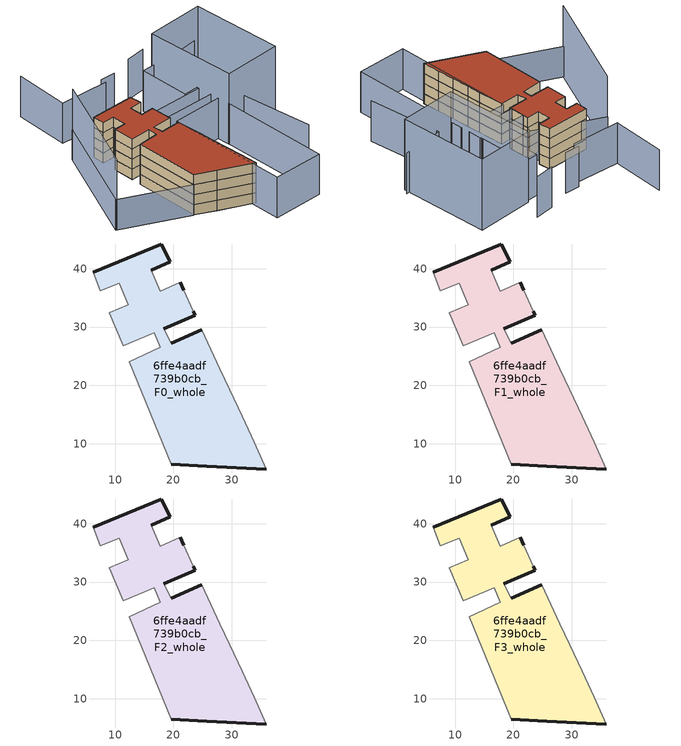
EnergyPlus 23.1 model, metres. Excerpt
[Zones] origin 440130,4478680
6ffe4aadf739b0cb_F0_whole
 floor ground (EU_floor_Construction): 35.92,5.67 33.83,10.24 31.76,14.69 29.66,19.22 27.96,22.88 24.85,29.56 19.59,27.25 18.36,29.73 23.71,32.02 23.4,32.7 21.78,36.28 21.14,37.68 17.74,36.14 16.19,39.76 19.5,41.21 17.95,44.24 6.26,39.41 7.47,36.2 10.75,37.55 12.26,33.84 9.04,32.42 11.38,26.76 16.76,29.06 17.77,26.53 12.4,24.04 19.62,6.48 25.71,6.15 z0
 wall outside (EU_wall_Construction): 6.26,39.41 17.95,44.24 19.5,41.21 16.19,39.76 / 21.14,37.68 21.78,36.28 / 23.4,32.7 23.71,32.02 18.36,29.73 / 19.59,27.25 24.85,29.56 / 35.92,5.67 25.71,6.15 19.62,6.48 z0:3
 wall adiabatic (EU_wall_Construction): 16.19,39.76 17.74,36.14 21.14,37.68 / 21.78,36.28 23.4,32.7 / 18.36,29.73 19.59,27.25 / 24.85,29.56 27.96,22.88 29.66,19.22 31.76,14.69 33.83,10.24 35.92,5.67 / 19.62,6.48 12.4,24.04 17.77,26.53 16.76,29.06 11.38,26.76 9.04,32.42 12.26,33.84 10.75,37.55 7.47,36.2 6.26,39.41 z0:3
6ffe4aadf739b0cb_F1_whole
 floor to 6ffe4aadf739b0cb_F0_whole (EU_floor_Construction): 35.92,5.67 33.83,10.24 31.76,14.69 29.66,19.22 27.96,22.88 24.85,29.56 19.59,27.25 18.36,29.73 23.71,32.02 23.4,32.7 21.78,36.28 21.14,37.68 17.74,36.14 16.19,39.76 19.5,41.21 17.95,44.24 6.26,39.41 7.47,36.2 10.75,37.55 12.26,33.84 9.04,32.42 11.38,26.76 16.76,29.06 17.77,26.53 12.4,24.04 19.62,6.48 25.71,6.15 z3
 wall outside (EU_wall_Construction): 6.26,39.41 17.95,44.24 19.5,41.21 16.19,39.76 / 21.14,37.68 21.78,36.28 / 23.4,32.7 23.71,32.02 18.36,29.73 / 19.59,27.25 24.85,29.56 / 35.92,5.67 25.71,6.15 19.62,6.48 z3:6
 wall adiabatic (EU_wall_Construction): 16.19,39.76 17.74,36.14 21.14,37.68 / 21.78,36.28 23.4,32.7 / 18.36,29.73 19.59,27.25 / 24.85,29.56 27.96,22.88 29.66,19.22 31.76,14.69 33.83,10.24 35.92,5.67 / 19.62,6.48 12.4,24.04 17.77,26.53 16.76,29.06 11.38,26.76 9.04,32.42 12.26,33.84 10.75,37.55 7.47,36.2 6.26,39.41 z3:6
6ffe4aadf739b0cb_F2_whole
 floor to 6ffe4aadf739b0cb_F1_whole (EU_floor_Construction): 35.92,5.67 33.83,10.24 31.76,14.69 29.66,19.22 27.96,22.88 24.85,29.56 19.59,27.25 18.36,29.73 23.71,32.02 23.4,32.7 21.78,36.28 21.14,37.68 17.74,36.14 16.19,39.76 19.5,41.21 17.95,44.24 6.26,39.41 7.47,36.2 10.75,37.55 12.26,33.84 9.04,32.42 11.38,26.76 16.76,29.06 17.77,26.53 12.4,24.04 19.62,6.48 25.71,6.15 z6
 wall outside (EU_wall_Construction): 6.26,39.41 17.95,44.24 19.5,41.21 16.19,39.76 / 21.14,37.68 21.78,36.28 / 23.4,32.7 23.71,32.02 18.36,29.73 / 19.59,27.25 24.85,29.56 / 35.92,5.67 25.71,6.15 19.62,6.48 z6:9
 wall adiabatic (EU_wall_Construction): 16.19,39.76 17.74,36.14 21.14,37.68 / 21.78,36.28 23.4,32.7 / 18.36,29.73 19.59,27.25 / 24.85,29.56 27.96,22.88 29.66,19.22 31.76,14.69 33.83,10.24 35.92,5.67 / 19.62,6.48 12.4,24.04 17.77,26.53 16.76,29.06 11.38,26.76 9.04,32.42 12.26,33.84 10.75,37.55 7.47,36.2 6.26,39.41 z6:9
6ffe4aadf739b0cb_F3_whole
 floor to 6ffe4aadf739b0cb_F2_whole (EU_floor_Construction): 35.92,5.67 33.83,10.24 31.76,14.69 29.66,19.22 27.96,22.88 24.85,29.56 19.59,27.25 18.36,29.73 23.71,32.02 23.4,32.7 21.78,36.28 21.14,37.68 17.74,36.14 16.19,39.76 19.5,41.21 17.95,44.24 6.26,39.41 7.47,36.2 10.75,37.55 12.26,33.84 9.04,32.42 11.38,26.76 16.76,29.06 17.77,26.53 12.4,24.04 19.62,6.48 25.71,6.15 z9
 wall outside (EU_wall_Construction): 6.26,39.41 17.95,44.24 19.5,41.21 16.19,39.76 / 21.14,37.68 21.78,36.28 / 23.4,32.7 23.71,32.02 18.36,29.73 / 19.59,27.25 24.85,29.56 / 35.92,5.67 25.71,6.15 19.62,6.48 z9:12
 wall adiabatic (EU_wall_Construction): 16.19,39.76 17.74,36.14 21.14,37.68 / 21.78,36.28 23.4,32.7 / 18.36,29.73 19.59,27.25 / 24.85,29.56 27.96,22.88 29.66,19.22 31.76,14.69 33.83,10.24 35.92,5.67 / 19.62,6.48 12.4,24.04 17.77,26.53 16.76,29.06 11.38,26.76 9.04,32.42 12.26,33.84 10.75,37.55 7.47,36.2 6.26,39.41 z9:12
 roof outside (EU_roof_Construction): 21.14,37.68 21.78,36.28 23.4,32.7 23.71,32.02 18.36,29.73 19.59,27.25 24.85,29.56 27.96,22.88 29.66,19.22 31.76,14.69 33.83,10.24 35.92,5.67 25.71,6.15 19.62,6.48 12.4,24.04 17.77,26.53 16.76,29.06 11.38,26.76 9.04,32.42 12.26,33.84 10.75,37.55 7.47,36.2 6.26,39.41 17.95,44.24 19.5,41.21 16.19,39.76 17.74,36.14 z12
shading: -0.71,7.45 0.94,40.44 / 0.94,40.44 21.27,39.42 / 21.27,39.42 19.62,6.43 / 19.62,6.43 -0.71,7.45 z0:9; 1.04,40.35 -0.56,7.41 / 39.55,32.34 28.4,56.05 / 28.4,56.05 43.53,63.17 / 43.53,63.17 54.68,39.45 / 54.68,39.45 39.55,32.34 z0:21; 14.76,52.65 1.47,48.06 / 1.47,48.06 -3.7,63.03 / 18.28,55.62 14.21,54.22 / 28.75,62.93 23.77,60.13 / 41.97,61.69 32.46,56.33 / 54.28,16.35 43.94,35.32 / 43.94,35.32 54.87,41.28 / 21.78,36.28 35.4,41.72 / 35.4,41.72 36.87,38.03 / 36.87,38.03 23.26,32.59 / 23.26,32.59 21.78,36.28 / 31.03,40.52 25.27,53.9 / 25.27,53.9 29.18,55.58 / 29.18,55.58 34.94,42.2 / 34.94,42.2 31.03,40.52 / 38.06,35.81 51.84,3.38 / 51.84,3.38 38.4,-2.33 / 38.4,-2.33 24.62,30.1 / 24.62,30.1 38.06,35.81 z0:12
[Building]
EU S2 Campaign: North Axis=0; Terrain=City; Solar Distribution=FullExterior
[Site:Location]
Madrid: Latitude=40.5; Longitude=-3.5; Time Zone=1; Elevation=609
[SizingPeriod:WeatherFileDays]
AnnualSizingPeriod: Begin Month=1; Begin Day of Month=1; End Month=12; End Day of Month=31; Day of Week for Start Day=Monday; Use Weather File Daylight Saving Period=No; Use Weather File Rain and Snow Indicators=No
[MATERIAL]
EU_InternalMass_Material: Roughness=MediumRough; Thickness=0.1; Conductivity=1; Density=1800; Specific Heat=900; Thermal Absorptance=0.9; Solar Absorptance=0.7; Visible Absorptance=0.7
[MATERIAL:NOMASS] Roughness=MediumRough; Thermal Absorptance=0.9; Solar Absorptance=0.7; Visible Absorptance=0.7
Name | Thermal Resistance
EU_wall_NoMass | 0.419739
EU_roof_NoMass | 0.352165
EU_floor_NoMass | 0.608284
[CONSTRUCTION]
EU_wall_Construction: EU_wall_NoMass
EU_roof_Construction: EU_roof_NoMass
EU_floor_Construction: EU_floor_NoMass
EU_InternalMass_Construction: EU_InternalMass_Material
[ZONE] Type=1; Multiplier=1; Ceiling Height=autocalculate; Volume=1425.33; Floor Area=autocalculate; Part of Total Floor Area=Yes
6ffe4aadf739b0cb_F0_whole; 6ffe4aadf739b0cb_F1_whole; 6ffe4aadf739b0cb_F2_whole; 6ffe4aadf739b0cb_F3_whole
[INTERNALMASS] Construction=EU_InternalMass_Construction; Surface Area=438.73
Name | Zone or ZoneList
6ffe4aadf739b0cb_F0_whole_EU_InternalMass | 6ffe4aadf739b0cb_F0_whole
6ffe4aadf739b0cb_F1_whole_EU_InternalMass | 6ffe4aadf739b0cb_F1_whole
6ffe4aadf739b0cb_F2_whole_EU_InternalMass | 6ffe4aadf739b0cb_F2_whole
6ffe4aadf739b0cb_F3_whole_EU_InternalMass | 6ffe4aadf739b0cb_F3_whole
[OTHEREQUIPMENT] Fuel Type=Electricity; Design Level Calculation Method=Watts/Area; Power per Zone Floor Area=1; Fraction Latent=0; Fraction Radiant=0; Fraction Lost=0; Carbon Dioxide Generation Rate=0; EndUse Subcategory=EU_Step8_InternalGains
Name | Zone or ZoneList or Space or SpaceList | Schedule
EU_Step8_InternalGain_6ffe4aadf739b0cb_F0_whole_f000 | 6ffe4aadf739b0cb_F0_whole | EU_Step8_GainSchedule_6ffe4aadf739b0cb_F0_whole_f000
EU_Step8_InternalGain_6ffe4aadf739b0cb_F1_whole_f000 | 6ffe4aadf739b0cb_F1_whole | EU_Step8_GainSchedule_6ffe4aadf739b0cb_F1_whole_f000
EU_Step8_InternalGain_6ffe4aadf739b0cb_F2_whole_f000 | 6ffe4aadf739b0cb_F2_whole | EU_Step8_GainSchedule_6ffe4aadf739b0cb_F2_whole_f000
EU_Step8_InternalGain_6ffe4aadf739b0cb_F3_whole_f000 | 6ffe4aadf739b0cb_F3_whole | EU_Step8_GainSchedule_6ffe4aadf739b0cb_F3_whole_f000
[ZONEVENTILATION:DESIGNFLOWRATE] Schedule=EU_AlwaysOn; Design Flow Rate Calculation Method=AirChanges/Hour; Air Changes per Hour=0.703302; Ventilation Type=Natural; Fan Pressure Rise=0; Fan Total Efficiency=1; Constant Term Coefficient=1; Temperature Term Coefficient=0; Velocity Term Coefficient=0; Velocity Squared Term Coefficient=0; Minimum Indoor Temperature=-100; Maximum Indoor Temperature=100; Delta Temperature=-100; Minimum Outdoor Temperature=-100; Maximum Outdoor Temperature=100; Maximum Wind Speed=40
Name | Zone or ZoneList or Space or SpaceList
EU_ConstantAir_6ffe4aadf739b0cb_F0_whole | 6ffe4aadf739b0cb_F0_whole
EU_ConstantAir_6ffe4aadf739b0cb_F1_whole | 6ffe4aadf739b0cb_F1_whole
EU_ConstantAir_6ffe4aadf739b0cb_F2_whole | 6ffe4aadf739b0cb_F2_whole
EU_ConstantAir_6ffe4aadf739b0cb_F3_whole | 6ffe4aadf739b0cb_F3_whole
[HVACTEMPLATE:THERMOSTAT] Constant Heating Setpoint=20; Constant Cooling Setpoint=50
EU_HeatOnly_6ffe4aadf739b0cb_F0_whole; EU_HeatOnly_6ffe4aadf739b0cb_F1_whole; EU_HeatOnly_6ffe4aadf739b0cb_F2_whole; EU_HeatOnly_6ffe4aadf739b0cb_F3_whole
[HVACTEMPLATE:ZONE:IDEALLOADSAIRSYSTEM] System Availability Schedule=EU_AlwaysOn; Maximum Heating Supply Air Temperature=50; Minimum Cooling Supply Air Temperature=13; Maximum Heating Supply Air Humidity Ratio=0.0156; Minimum Cooling Supply Air Humidity Ratio=0.0077; Heating Limit=NoLimit; Cooling Limit=NoLimit; Heating Availability Schedule=EU_AlwaysOn; Cooling Availability Schedule=EU_CoolingOff; Dehumidification Control Type=ConstantSensibleHeatRatio; Cooling Sensible Heat Ratio=0.7; Dehumidification Setpoint=60; Humidification Control Type=None; Humidification Setpoint=30; Outdoor Air Method=None; Outdoor Air Flow Rate per Person=0.00944; Outdoor Air Flow Rate per Zone Floor Area=0; Outdoor Air Flow Rate per Zone=0; Demand Controlled Ventilation Type=None; Outdoor Air Economizer Type=NoEconomizer; Heat Recovery Type=None; Sensible Heat Recovery Effectiveness=0.7; Latent Heat Recovery Effectiveness=0.65
Name | Template Thermostat
6ffe4aadf739b0cb_F0_whole | EU_HeatOnly_6ffe4aadf739b0cb_F0_whole
6ffe4aadf739b0cb_F1_whole | EU_HeatOnly_6ffe4aadf739b0cb_F1_whole
6ffe4aadf739b0cb_F2_whole | EU_HeatOnly_6ffe4aadf739b0cb_F2_whole
6ffe4aadf739b0cb_F3_whole | EU_HeatOnly_6ffe4aadf739b0cb_F3_whole
[SIZING:ZONE] Zone Cooling Design Supply Air Temperature Input Method=SupplyAirTemperature; Zone Cooling Design Supply Air Temperature=13; Zone Heating Design Supply Air Temperature Input Method=SupplyAirTemperature; Zone Heating Design Supply Air Temperature=50; Zone Cooling Design Supply Air Humidity Ratio=0.008; Zone Heating Design Supply Air Humidity Ratio=0.008; Cooling Design Air Flow Method=DesignDay; Cooling Design Air Flow Rate=0; Cooling Minimum Air Flow per Zone Floor Area=0.000762; Cooling Minimum Air Flow=0; Cooling Minimum Air Flow Fraction=0.2; Heating Design Air Flow Method=DesignDay; Heating Design Air Flow Rate=0; Heating Maximum Air Flow per Zone Floor Area=0.002032; Heating Maximum Air Flow=0.141576; Heating Maximum Air Flow Fraction=0.3; Account for Dedicated Outdoor Air System=No; Dedicated Outdoor Air System Control Strategy=NeutralSupplyAir; Dedicated Outdoor Air Low Setpoint Temperature for Design=autosize; Dedicated Outdoor Air High Setpoint Temperature for Design=autosize; Zone Load Sizing Method=Sensible Load Only No Latent Load; Zone Latent Cooling Design Supply Air Humidity Ratio Input Method=HumidityRatioDifference; Zone Cooling Design Supply Air Humidity Ratio Difference=0.005; Zone Latent Heating Design Supply Air Humidity Ratio Input Method=HumidityRatioDifference; Zone Humidification Design Supply Air Humidity Ratio Difference=0.005
6ffe4aadf739b0cb_F0_whole; 6ffe4aadf739b0cb_F1_whole; 6ffe4aadf739b0cb_F2_whole; 6ffe4aadf739b0cb_F3_whole
[SCHEDULE:CONSTANT]
Name | Hourly Value
EU_AlwaysOn | 1
EU_CoolingOff | 0
[SCHEDULE:FILE] Column Number=1; Rows to Skip at Top=0; Number of Hours of Data=8760; Column Separator=Comma; Interpolate to Timestep=No; Minutes per Item=60; Adjust Schedule for Daylight Savings=Yes
Name | File
EU_Step8_GainSchedule_6ffe4aadf739b0cb_F0_whole_f000 | ../../schedules/6ffe4aadf739b0cb/6ffe4aadf739b0cb_F0_whole_f000_gain.csv
EU_Step8_GainSchedule_6ffe4aadf739b0cb_F1_whole_f000 | ../../schedules/6ffe4aadf739b0cb/6ffe4aadf739b0cb_F1_whole_f000_gain.csv
EU_Step8_GainSchedule_6ffe4aadf739b0cb_F2_whole_f000 | ../../schedules/6ffe4aadf739b0cb/6ffe4aadf739b0cb_F2_whole_f000_gain.csv
EU_Step8_GainSchedule_6ffe4aadf739b0cb_F3_whole_f000 | ../../schedules/6ffe4aadf739b0cb/6ffe4aadf739b0cb_F3_whole_f000_gain.csv
